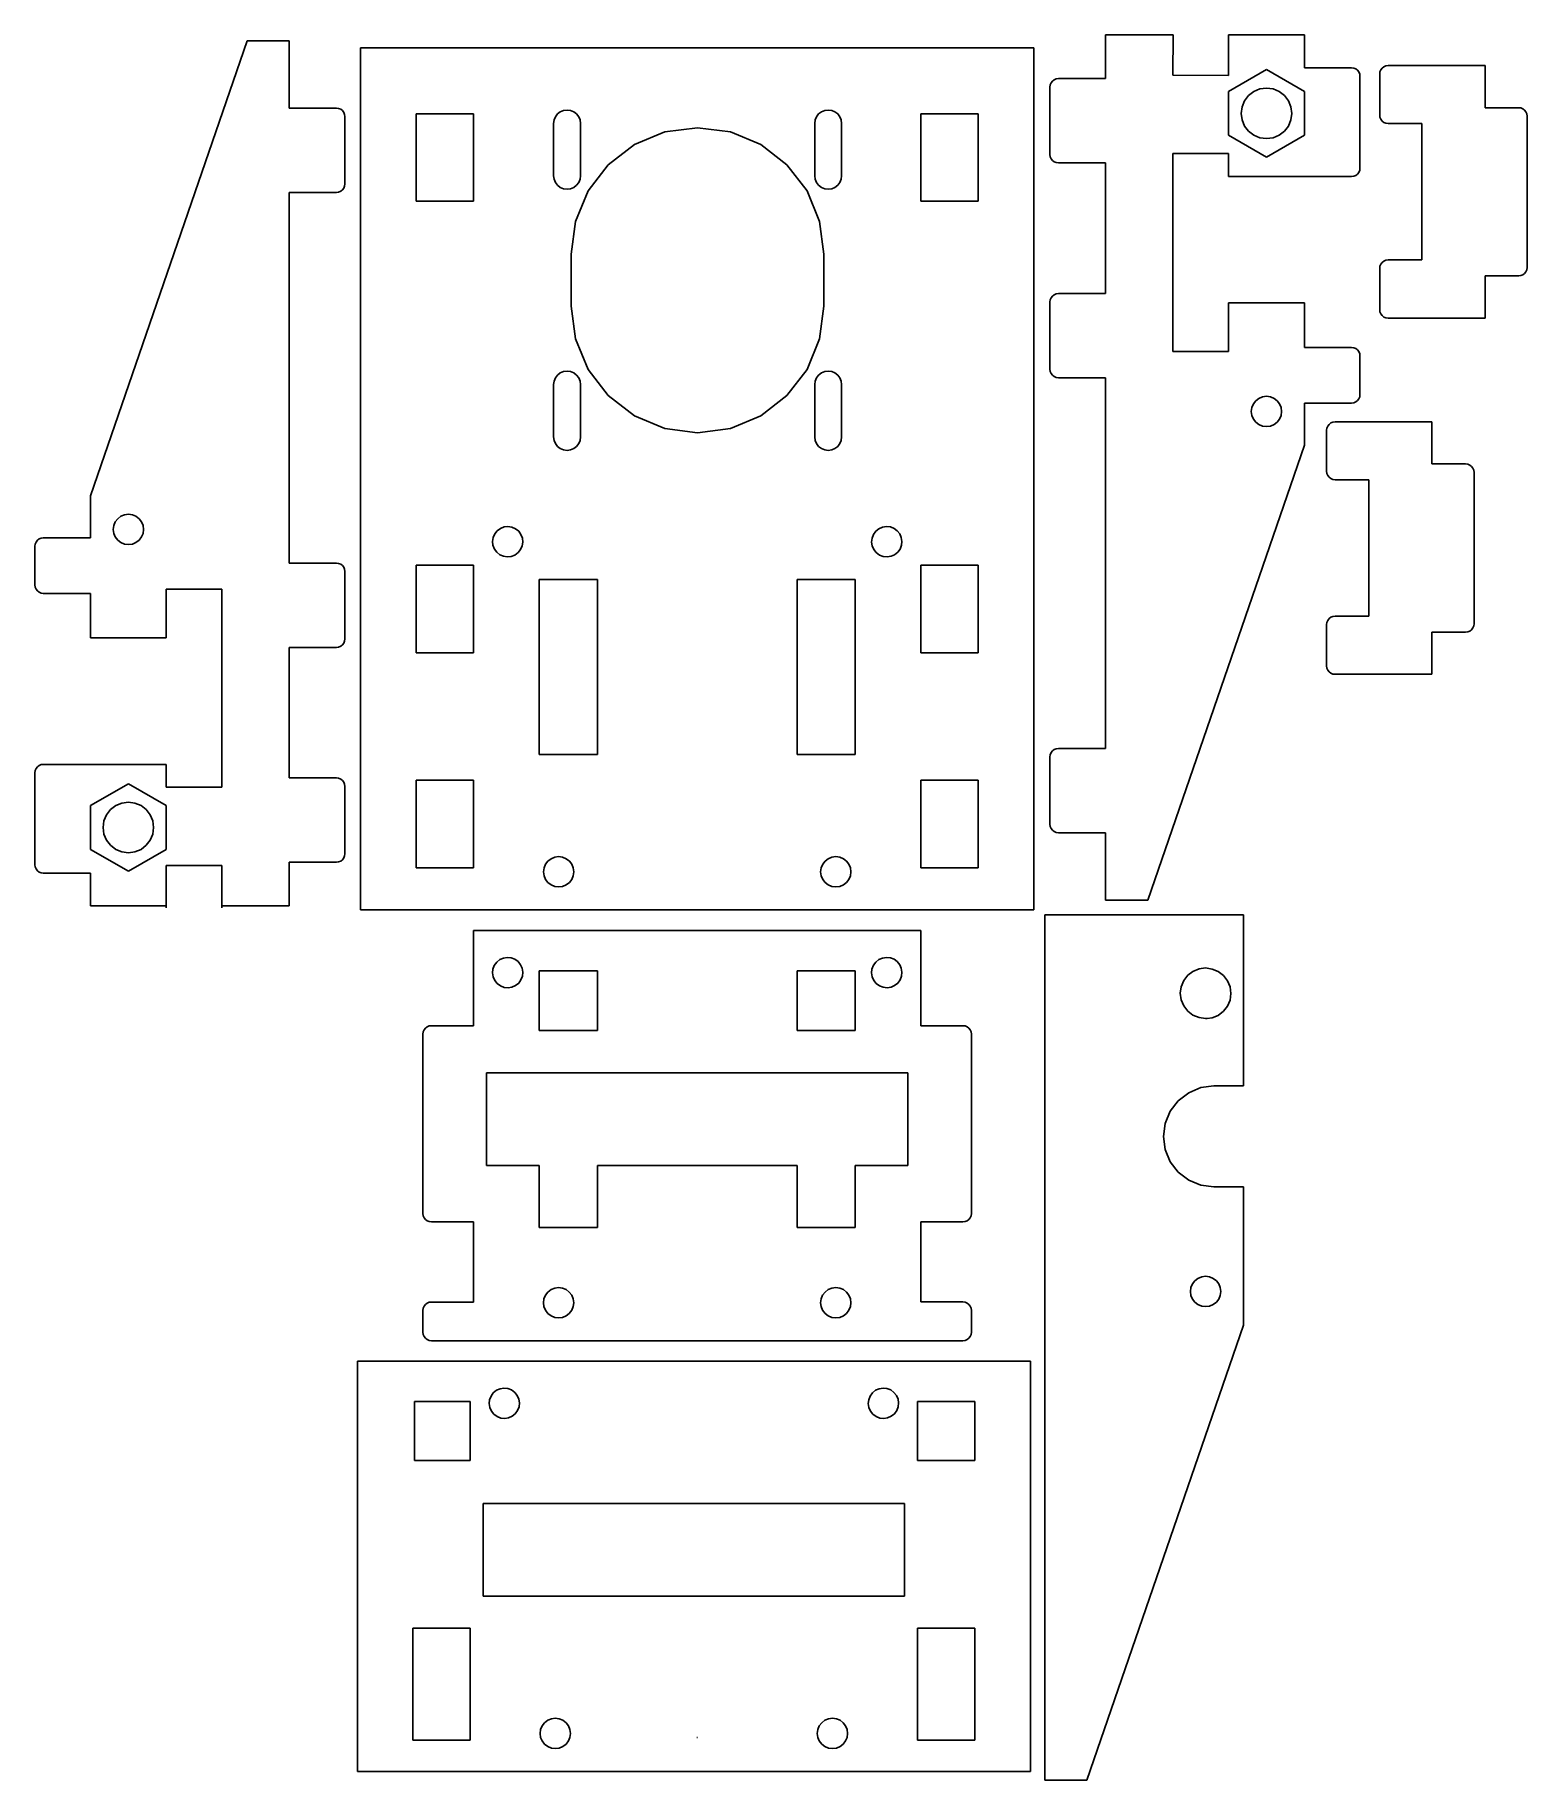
# Model space of a CAD drawing. Header units: inches. Extents: x -89 to 89, y -104 to 104.
import ezdxf

# ---------------------------------------------------------------- set-up
doc = ezdxf.new("R2010")
doc.units = ezdxf.units.IN
doc.header["$MEASUREMENT"] = 0

msp = doc.modelspace()

# ---------------------------------------------------------------- linework, layer by layer
for p, q in [((46.54, 103.57), (38.53, 103.57)), ((46.53, 98.78), (46.54, 103.57)), ((-63.37, 102.88), (-81.97, 48.88)), ((-58.37, 102.88), (-63.37, 102.88)), ((-58.37, 102.88), (-58.37, 94.88)), ((30, 102.02), (-49.9, 102.02)), ((-49.9, 102.02), (-49.9, -0.28)), ((30, -0.28), (30, 102.02)), ((38.53, 98.38), (38.53, 103.57)), ((53.14, 103.57), (53.13, 98.77)), ((62.13, 103.57), (53.14, 103.57)), ((62.13, 99.68), (62.13, 103.57)), ((57.63, 99.45), (53.13, 96.86)), ((62.13, 96.86), (57.63, 99.45)), ((62.13, 99.68), (67.73, 99.68)), ((67.73, 99.68), (67.99, 99.64)), ((67.99, 99.64), (68.23, 99.54)), ((68.23, 99.54), (68.44, 99.38)), ((71.2, 99.43), (71.36, 99.64)), ((71.36, 99.64), (71.57, 99.8)), ((71.57, 99.8), (71.81, 99.9)), ((71.81, 99.9), (72.07, 99.93)), ((83.57, 99.93), (72.07, 99.93)), ((83.57, 94.93), (83.57, 99.93)), ((31.97, 97.63), (31.93, 97.38)), ((31.93, 97.38), (31.93, 89.38)), ((32.07, 97.88), (31.97, 97.63)), ((32.23, 98.08), (32.07, 97.88)), ((32.43, 98.24), (32.23, 98.08)), ((32.68, 98.34), (32.43, 98.24)), ((32.93, 98.38), (32.68, 98.34)), ((32.93, 98.38), (38.53, 98.38)), ((53.13, 98.77), (46.53, 98.78)), ((68.44, 99.38), (68.6, 99.18)), ((68.6, 99.18), (68.7, 98.93)), ((68.7, 98.93), (68.73, 98.68)), ((68.73, 87.76), (68.73, 98.68)), ((71.07, 98.93), (71.1, 99.19)), ((71.07, 98.93), (71.07, 94.06)), ((71.1, 99.19), (71.2, 99.43)), ((53.13, 96.86), (53.13, 91.66)), ((55.04, 95.76), (54.74, 95.03)), ((55.51, 96.38), (55.04, 95.76)), ((56.13, 96.86), (55.51, 96.38)), ((56.86, 97.16), (56.13, 96.86)), ((57.63, 97.26), (56.86, 97.16)), ((58.41, 97.16), (57.63, 97.26)), ((59.13, 96.86), (58.41, 97.16)), ((59.76, 96.38), (59.13, 96.86)), ((60.23, 95.76), (59.76, 96.38)), ((60.53, 95.03), (60.23, 95.76)), ((62.13, 91.66), (62.13, 96.86)), ((-52.77, 94.88), (-58.37, 94.88)), ((-52.77, 94.88), (-52.51, 94.85)), ((-52.51, 94.85), (-52.27, 94.75)), ((-52.27, 94.75), (-52.06, 94.59)), ((-52.06, 94.59), (-51.9, 94.38)), ((-51.9, 94.38), (-51.8, 94.14)), ((-51.8, 94.14), (-51.77, 93.88)), ((-51.77, 85.88), (-51.77, 93.88)), ((-43.3, 94.22), (-43.3, 83.82)), ((-36.5, 94.22), (-43.3, 94.22)), ((-36.5, 83.82), (-36.5, 94.22)), ((-26.94, 93.48), (-27, 93.06)), ((-26.78, 93.86), (-26.94, 93.48)), ((-26.53, 94.19), (-26.78, 93.86)), ((-26.2, 94.45), (-26.53, 94.19)), ((-25.81, 94.61), (-26.2, 94.45)), ((-25.4, 94.66), (-25.81, 94.61)), ((-24.98, 94.61), (-25.4, 94.66)), ((-24.6, 94.45), (-24.98, 94.61)), ((-24.26, 94.19), (-24.6, 94.45)), ((-24.01, 93.86), (-24.26, 94.19)), ((-23.85, 93.48), (-24.01, 93.86)), ((-23.8, 93.06), (-23.85, 93.48)), ((4.06, 93.48), (4, 93.06)), ((4.22, 93.86), (4.06, 93.48)), ((4.47, 94.19), (4.22, 93.86)), ((4.8, 94.45), (4.47, 94.19)), ((5.19, 94.61), (4.8, 94.45)), ((5.6, 94.66), (5.19, 94.61)), ((6.02, 94.61), (5.6, 94.66)), ((6.4, 94.45), (6.02, 94.61)), ((6.74, 94.19), (6.4, 94.45)), ((6.99, 93.86), (6.74, 94.19)), ((7.15, 93.48), (6.99, 93.86)), ((7.2, 93.06), (7.15, 93.48)), ((16.6, 94.22), (16.6, 83.82)), ((23.4, 94.22), (16.6, 94.22)), ((23.4, 83.82), (23.4, 94.22)), ((54.74, 95.03), (54.63, 94.26)), ((54.63, 94.26), (54.74, 93.48)), ((54.74, 93.48), (55.04, 92.76)), ((60.23, 92.76), (60.53, 93.48)), ((60.63, 94.26), (60.53, 95.03)), ((60.53, 93.48), (60.63, 94.26)), ((71.1, 93.8), (71.07, 94.06)), ((71.2, 93.56), (71.1, 93.8)), ((71.36, 93.35), (71.2, 93.56)), ((71.57, 93.19), (71.36, 93.35)), ((83.57, 94.93), (87.57, 94.93)), ((87.57, 94.93), (87.83, 94.9)), ((87.83, 94.9), (88.07, 94.8)), ((88.07, 94.8), (88.27, 94.64)), ((88.27, 94.64), (88.43, 94.43)), ((88.43, 94.43), (88.53, 94.19)), ((88.53, 94.19), (88.57, 93.93)), ((88.57, 93.93), (88.57, 75.96)), ((-27, 93.06), (-27, 86.86)), ((-23.8, 93.06), (-23.8, 86.86)), ((-13.78, 92.05), (-17.4, 90.55)), ((-9.9, 92.56), (-13.78, 92.05)), ((-6.01, 92.05), (-9.9, 92.56)), ((-2.4, 90.55), (-6.01, 92.05)), ((4, 93.06), (4, 86.86)), ((7.2, 93.06), (7.2, 86.86)), ((53.13, 91.66), (57.63, 89.06)), ((55.04, 92.76), (55.51, 92.14)), ((55.51, 92.14), (56.13, 91.66)), ((56.13, 91.66), (56.86, 91.36)), ((56.86, 91.36), (57.63, 91.26)), ((57.63, 89.06), (62.13, 91.66)), ((57.63, 91.26), (58.41, 91.36)), ((58.41, 91.36), (59.13, 91.66)), ((59.13, 91.66), (59.76, 92.14)), ((59.76, 92.14), (60.23, 92.76)), ((71.81, 93.09), (71.57, 93.19)), ((72.07, 93.06), (71.81, 93.09)), ((72.07, 93.06), (76.07, 93.06)), ((76.07, 93.06), (76.07, 76.86)), ((-17.4, 90.55), (-20.5, 88.17)), ((0.71, 88.17), (-2.4, 90.55)), ((31.97, 89.12), (31.93, 89.38)), ((32.07, 88.88), (31.97, 89.12)), ((46.53, 89.48), (46.53, 65.98)), ((53.13, 89.48), (46.53, 89.48)), ((53.13, 86.76), (53.13, 89.48)), ((-20.5, 88.17), (-22.89, 85.06)), ((3.09, 85.06), (0.71, 88.17)), ((32.23, 88.67), (32.07, 88.88)), ((32.43, 88.51), (32.23, 88.67)), ((32.68, 88.41), (32.43, 88.51)), ((32.93, 88.38), (32.68, 88.41)), ((38.53, 88.38), (32.93, 88.38)), ((38.53, 72.88), (38.53, 88.38)), ((68.44, 87.06), (68.23, 86.9)), ((68.6, 87.26), (68.44, 87.06)), ((68.7, 87.5), (68.6, 87.26)), ((68.73, 87.76), (68.7, 87.5)), ((-52.27, 85.01), (-52.51, 84.91)), ((-52.06, 85.17), (-52.27, 85.01)), ((-51.9, 85.38), (-52.06, 85.17)), ((-51.8, 85.62), (-51.9, 85.38)), ((-51.77, 85.88), (-51.8, 85.62)), ((-27, 86.86), (-26.94, 86.45)), ((-26.94, 86.45), (-26.78, 86.06)), ((-26.78, 86.06), (-26.53, 85.73)), ((-26.53, 85.73), (-26.2, 85.48)), ((-26.2, 85.48), (-25.81, 85.32)), ((-25.81, 85.32), (-25.4, 85.26)), ((-25.4, 85.26), (-24.98, 85.32)), ((-24.98, 85.32), (-24.6, 85.48)), ((-24.6, 85.48), (-24.26, 85.73)), ((-22.89, 85.06), (-24.38, 81.44)), ((-24.26, 85.73), (-24.01, 86.06)), ((-24.01, 86.06), (-23.85, 86.45)), ((-23.85, 86.45), (-23.8, 86.86)), ((4.59, 81.44), (3.09, 85.06)), ((4, 86.86), (4.06, 86.45)), ((4.06, 86.45), (4.22, 86.06)), ((4.22, 86.06), (4.47, 85.73)), ((4.47, 85.73), (4.8, 85.48)), ((4.8, 85.48), (5.19, 85.32)), ((5.19, 85.32), (5.6, 85.26)), ((5.6, 85.26), (6.02, 85.32)), ((6.02, 85.32), (6.4, 85.48)), ((6.4, 85.48), (6.74, 85.73)), ((6.74, 85.73), (6.99, 86.06)), ((6.99, 86.06), (7.15, 86.45)), ((7.15, 86.45), (7.2, 86.86)), ((67.73, 86.76), (53.13, 86.76)), ((67.99, 86.8), (67.73, 86.76)), ((68.23, 86.9), (67.99, 86.8)), ((-58.37, 84.88), (-58.37, 40.88)), ((-52.77, 84.88), (-58.37, 84.88)), ((-52.51, 84.91), (-52.77, 84.88)), ((-43.3, 83.82), (-36.5, 83.82)), ((16.6, 83.82), (23.4, 83.82)), ((-24.38, 81.44), (-24.9, 77.56)), ((5.1, 77.56), (4.59, 81.44)), ((-24.9, 77.56), (-24.9, 71.36)), ((5.1, 77.56), (5.1, 71.36)), ((71.57, 76.73), (71.36, 76.57)), ((71.81, 76.83), (71.57, 76.73)), ((72.07, 76.86), (71.81, 76.83)), ((76.07, 76.86), (72.07, 76.86)), ((71.1, 76.12), (71.07, 75.86)), ((71.07, 75.86), (71.07, 70.96)), ((71.2, 76.36), (71.1, 76.12)), ((71.36, 76.57), (71.2, 76.36)), ((83.57, 74.96), (83.57, 69.96)), ((87.57, 74.96), (83.57, 74.96)), ((87.57, 74.96), (87.83, 75)), ((87.83, 75), (88.07, 75.09)), ((88.07, 75.09), (88.27, 75.25)), ((88.27, 75.25), (88.43, 75.46)), ((88.43, 75.46), (88.53, 75.7)), ((88.53, 75.7), (88.57, 75.96)), ((32.07, 72.38), (32.23, 72.58)), ((32.23, 72.58), (32.43, 72.74)), ((32.43, 72.74), (32.68, 72.84)), ((32.68, 72.84), (32.93, 72.88)), ((32.93, 72.88), (38.53, 72.88)), ((-24.9, 71.36), (-24.38, 67.48)), ((4.59, 67.48), (5.1, 71.36)), ((31.93, 71.88), (31.97, 72.13)), ((31.93, 71.88), (31.93, 63.88)), ((31.97, 72.13), (32.07, 72.38)), ((62.13, 71.76), (53.13, 71.76)), ((53.13, 65.98), (53.13, 71.76)), ((62.13, 66.48), (62.13, 71.76)), ((71.1, 70.7), (71.07, 70.96)), ((71.2, 70.46), (71.1, 70.7)), ((71.36, 70.25), (71.2, 70.46)), ((71.57, 70.09), (71.36, 70.25)), ((71.81, 70), (71.57, 70.09)), ((72.07, 69.96), (71.81, 70)), ((72.07, 69.96), (83.57, 69.96)), ((-24.38, 67.48), (-22.89, 63.86)), ((3.09, 63.86), (4.59, 67.48)), ((67.73, 66.48), (62.13, 66.48)), ((67.73, 66.48), (67.99, 66.44)), ((67.99, 66.44), (68.23, 66.34)), ((68.23, 66.34), (68.44, 66.18)), ((46.53, 65.98), (53.13, 65.98)), ((68.44, 66.18), (68.6, 65.98)), ((68.6, 65.98), (68.7, 65.73)), ((68.7, 65.73), (68.73, 65.48)), ((68.73, 60.88), (68.73, 65.48)), ((-26.94, 62.48), (-27, 62.06)), ((-26.78, 62.86), (-26.94, 62.48)), ((-26.53, 63.19), (-26.78, 62.86)), ((-26.2, 63.45), (-26.53, 63.19)), ((-25.81, 63.61), (-26.2, 63.45)), ((-25.4, 63.66), (-25.81, 63.61)), ((-24.98, 63.61), (-25.4, 63.66)), ((-24.6, 63.45), (-24.98, 63.61)), ((-24.26, 63.19), (-24.6, 63.45)), ((-24.01, 62.86), (-24.26, 63.19)), ((-23.85, 62.48), (-24.01, 62.86)), ((-23.8, 62.06), (-23.85, 62.48)), ((-22.89, 63.86), (-20.5, 60.76)), ((0.71, 60.76), (3.09, 63.86)), ((4.06, 62.48), (4, 62.06)), ((4.22, 62.86), (4.06, 62.48)), ((4.47, 63.19), (4.22, 62.86)), ((4.8, 63.45), (4.47, 63.19)), ((5.19, 63.61), (4.8, 63.45)), ((5.6, 63.66), (5.19, 63.61)), ((6.02, 63.61), (5.6, 63.66)), ((6.4, 63.45), (6.02, 63.61)), ((6.74, 63.19), (6.4, 63.45)), ((6.99, 62.86), (6.74, 63.19)), ((7.15, 62.48), (6.99, 62.86)), ((7.2, 62.06), (7.15, 62.48)), ((31.97, 63.62), (31.93, 63.88)), ((32.07, 63.38), (31.97, 63.62)), ((32.23, 63.17), (32.07, 63.38)), ((32.43, 63.01), (32.23, 63.17)), ((32.68, 62.91), (32.43, 63.01)), ((32.93, 62.88), (32.68, 62.91)), ((32.93, 62.88), (38.53, 62.88)), ((38.53, 18.88), (38.53, 62.88)), ((-27, 62.06), (-27, 55.86)), ((-23.8, 62.06), (-23.8, 55.86)), ((-20.5, 60.76), (-17.4, 58.37)), ((-2.4, 58.37), (0.71, 60.76)), ((4, 62.06), (4, 55.86)), ((7.2, 62.06), (7.2, 55.86)), ((56.08, 59.78), (56.36, 60.15)), ((56.36, 60.15), (56.73, 60.43)), ((56.73, 60.43), (57.17, 60.61)), ((57.17, 60.61), (57.63, 60.68)), ((57.63, 60.68), (58.1, 60.61)), ((58.1, 60.61), (58.53, 60.43)), ((58.53, 60.43), (58.91, 60.15)), ((58.91, 60.15), (59.19, 59.78)), ((68.23, 60.01), (68.44, 60.17)), ((68.44, 60.17), (68.6, 60.38)), ((68.6, 60.38), (68.7, 60.62)), ((68.7, 60.62), (68.73, 60.88)), ((-17.4, 58.37), (-13.78, 56.87)), ((-6.01, 56.87), (-2.4, 58.37)), ((55.83, 58.88), (55.9, 59.34)), ((55.9, 58.41), (55.83, 58.88)), ((55.9, 59.34), (56.08, 59.78)), ((56.08, 57.98), (55.9, 58.41)), ((59.19, 59.78), (59.37, 59.34)), ((59.37, 58.41), (59.19, 57.98)), ((59.37, 59.34), (59.43, 58.88)), ((59.43, 58.88), (59.37, 58.41)), ((67.73, 59.88), (62.13, 59.88)), ((62.13, 59.88), (62.13, 54.88)), ((67.73, 59.88), (67.99, 59.91)), ((67.99, 59.91), (68.23, 60.01)), ((-13.78, 56.87), (-9.9, 56.36)), ((-9.9, 56.36), (-6.01, 56.87)), ((56.36, 57.6), (56.08, 57.98)), ((56.73, 57.32), (56.36, 57.6)), ((57.17, 57.14), (56.73, 57.32)), ((57.63, 57.08), (57.17, 57.14)), ((58.1, 57.14), (57.63, 57.08)), ((58.53, 57.32), (58.1, 57.14)), ((58.91, 57.6), (58.53, 57.32)), ((59.19, 57.98), (58.91, 57.6)), ((64.77, 56.65), (64.81, 56.91)), ((64.77, 56.65), (64.77, 51.78)), ((64.81, 56.91), (64.91, 57.15)), ((64.91, 57.15), (65.06, 57.35)), ((65.06, 57.35), (65.27, 57.51)), ((65.27, 57.51), (65.51, 57.61)), ((65.51, 57.61), (65.77, 57.65)), ((77.27, 57.65), (65.77, 57.65)), ((77.27, 57.65), (77.27, 52.65)), ((-27, 55.86), (-26.94, 55.45)), ((-26.94, 55.45), (-26.78, 55.06)), ((-26.78, 55.06), (-26.53, 54.73)), ((-26.53, 54.73), (-26.2, 54.48)), ((-26.2, 54.48), (-25.81, 54.32)), ((-25.81, 54.32), (-25.4, 54.26)), ((-25.4, 54.26), (-24.98, 54.32)), ((-24.98, 54.32), (-24.6, 54.48)), ((-24.6, 54.48), (-24.26, 54.73)), ((-24.26, 54.73), (-24.01, 55.06)), ((-24.01, 55.06), (-23.85, 55.45)), ((-23.85, 55.45), (-23.8, 55.86)), ((4, 55.86), (4.06, 55.45)), ((4.06, 55.45), (4.22, 55.06)), ((4.22, 55.06), (4.47, 54.73)), ((4.47, 54.73), (4.8, 54.48)), ((4.8, 54.48), (5.19, 54.32)), ((5.19, 54.32), (5.6, 54.26)), ((5.6, 54.26), (6.02, 54.32)), ((6.02, 54.32), (6.4, 54.48)), ((6.4, 54.48), (6.74, 54.73)), ((6.74, 54.73), (6.99, 55.06)), ((6.99, 55.06), (7.15, 55.45)), ((7.15, 55.45), (7.2, 55.86)), ((43.53, 0.88), (62.13, 54.88)), ((77.27, 52.65), (81.27, 52.65)), ((81.27, 52.65), (81.53, 52.61)), ((81.53, 52.61), (81.77, 52.51)), ((81.77, 52.51), (81.98, 52.35)), ((81.98, 52.35), (82.14, 52.15)), ((82.14, 52.15), (82.24, 51.91)), ((82.24, 51.91), (82.27, 51.65)), ((64.81, 51.52), (64.77, 51.78)), ((64.91, 51.28), (64.81, 51.52)), ((65.06, 51.07), (64.91, 51.28)), ((65.27, 50.91), (65.06, 51.07)), ((65.51, 50.81), (65.27, 50.91)), ((65.77, 50.78), (65.51, 50.81)), ((65.77, 50.78), (69.77, 50.78)), ((69.77, 50.78), (69.77, 34.58)), ((82.27, 51.65), (82.27, 33.68)), ((-81.97, 43.88), (-81.97, 48.88)), ((-79.21, 45.35), (-79.03, 45.78)), ((-79.03, 45.78), (-78.74, 46.15)), ((-78.74, 46.15), (-78.37, 46.44)), ((-78.37, 46.44), (-77.93, 46.62)), ((-77.93, 46.62), (-77.47, 46.68)), ((-77.47, 46.68), (-77, 46.62)), ((-77, 46.62), (-76.57, 46.44)), ((-76.57, 46.44), (-76.19, 46.15)), ((-76.19, 46.15), (-75.91, 45.78)), ((-75.91, 45.78), (-75.73, 45.35)), ((-88.27, 43.59), (-88.43, 43.38)), ((-88.07, 43.75), (-88.27, 43.59)), ((-87.83, 43.85), (-88.07, 43.75)), ((-87.57, 43.88), (-87.83, 43.85)), ((-87.57, 43.88), (-81.97, 43.88)), ((-79.27, 44.88), (-79.21, 45.35)), ((-79.21, 44.41), (-79.27, 44.88)), ((-79.03, 43.98), (-79.21, 44.41)), ((-78.74, 43.61), (-79.03, 43.98)), ((-78.37, 43.32), (-78.74, 43.61)), ((-76.19, 43.61), (-76.57, 43.32)), ((-75.91, 43.98), (-76.19, 43.61)), ((-75.73, 44.41), (-75.91, 43.98)), ((-75.73, 45.35), (-75.67, 44.88)), ((-75.67, 44.88), (-75.73, 44.41)), ((-34.24, 43.46), (-34.17, 43.92)), ((-34.17, 43.92), (-33.98, 44.35)), ((-33.98, 44.35), (-33.69, 44.72)), ((-33.69, 44.72), (-33.31, 45)), ((-33.31, 45), (-32.87, 45.17)), ((-32.87, 45.17), (-32.41, 45.22)), ((-32.41, 45.22), (-31.94, 45.15)), ((-31.94, 45.15), (-31.51, 44.96)), ((-31.51, 44.96), (-31.14, 44.66)), ((-31.14, 44.66), (-30.87, 44.28)), ((-30.87, 44.28), (-30.7, 43.85)), ((-30.7, 43.85), (-30.65, 43.38)), ((10.76, 43.38), (10.81, 43.85)), ((10.81, 43.85), (10.98, 44.28)), ((10.98, 44.28), (11.25, 44.66)), ((11.25, 44.66), (11.62, 44.96)), ((11.62, 44.96), (12.05, 45.15)), ((12.05, 45.15), (12.51, 45.22)), ((12.51, 45.22), (12.98, 45.17)), ((12.98, 45.17), (13.42, 45)), ((13.42, 45), (13.8, 44.72)), ((13.8, 44.72), (14.09, 44.35)), ((14.09, 44.35), (14.28, 43.92)), ((14.28, 43.92), (14.35, 43.46)), ((-88.53, 43.14), (-88.57, 42.88)), ((-88.57, 42.88), (-88.57, 38.28)), ((-88.43, 43.38), (-88.53, 43.14)), ((-77.93, 43.14), (-78.37, 43.32)), ((-77.47, 43.08), (-77.93, 43.14)), ((-77, 43.14), (-77.47, 43.08)), ((-76.57, 43.32), (-77, 43.14)), ((-34.19, 42.99), (-34.24, 43.46)), ((-34.02, 42.55), (-34.19, 42.99)), ((-33.75, 42.17), (-34.02, 42.55)), ((-33.38, 41.88), (-33.75, 42.17)), ((-32.95, 41.69), (-33.38, 41.88)), ((-32.49, 41.62), (-32.95, 41.69)), ((-32.02, 41.67), (-32.49, 41.62)), ((-31.58, 41.84), (-32.02, 41.67)), ((-31.2, 42.12), (-31.58, 41.84)), ((-30.91, 42.48), (-31.2, 42.12)), ((-30.72, 42.91), (-30.91, 42.48)), ((-30.65, 43.38), (-30.72, 42.91)), ((10.83, 42.91), (10.76, 43.38)), ((11.02, 42.48), (10.83, 42.91)), ((11.31, 42.12), (11.02, 42.48)), ((11.69, 41.84), (11.31, 42.12)), ((12.13, 41.67), (11.69, 41.84)), ((12.59, 41.62), (12.13, 41.67)), ((13.06, 41.69), (12.59, 41.62)), ((13.49, 41.88), (13.06, 41.69)), ((13.86, 42.17), (13.49, 41.88)), ((14.13, 42.55), (13.86, 42.17)), ((14.3, 42.99), (14.13, 42.55)), ((14.35, 43.46), (14.3, 42.99)), ((-52.77, 40.88), (-58.37, 40.88)), ((-52.77, 40.88), (-52.51, 40.85)), ((-52.51, 40.85), (-52.27, 40.75)), ((-52.27, 40.75), (-52.06, 40.59)), ((-52.06, 40.59), (-51.9, 40.38)), ((-51.9, 40.38), (-51.8, 40.14)), ((-51.8, 40.14), (-51.77, 39.88)), ((-51.77, 31.88), (-51.77, 39.88)), ((-43.3, 40.62), (-43.3, 30.22)), ((-36.5, 40.62), (-43.3, 40.62)), ((-36.5, 30.22), (-36.5, 40.62)), ((23.4, 40.62), (16.6, 40.62)), ((16.6, 40.62), (16.6, 30.22)), ((23.4, 30.22), (23.4, 40.62)), ((-88.53, 38.02), (-88.57, 38.28)), ((-88.43, 37.78), (-88.53, 38.02)), ((-88.27, 37.57), (-88.43, 37.78)), ((-88.07, 37.41), (-88.27, 37.57)), ((-87.83, 37.31), (-88.07, 37.41)), ((-87.57, 37.28), (-87.83, 37.31)), ((-72.97, 37.78), (-72.97, 32)), ((-66.37, 37.78), (-72.97, 37.78)), ((-66.37, 14.28), (-66.37, 37.78)), ((-28.7, 18.17), (-28.7, 38.94)), ((-21.8, 38.94), (-28.7, 38.94)), ((-21.8, 18.17), (-21.8, 38.94)), ((8.8, 38.94), (1.9, 38.94)), ((1.9, 18.17), (1.9, 38.94)), ((8.8, 18.17), (8.8, 38.94)), ((-87.57, 37.28), (-81.97, 37.28)), ((-81.97, 37.28), (-81.97, 32)), ((64.77, 33.58), (64.81, 33.84)), ((64.77, 33.58), (64.77, 28.68)), ((64.81, 33.84), (64.91, 34.08)), ((64.91, 34.08), (65.06, 34.29)), ((65.06, 34.29), (65.27, 34.45)), ((65.27, 34.45), (65.51, 34.54)), ((65.51, 34.54), (65.77, 34.58)), ((69.77, 34.58), (65.77, 34.58)), ((81.98, 32.97), (82.14, 33.18)), ((82.14, 33.18), (82.24, 33.42)), ((82.24, 33.42), (82.27, 33.68)), ((-81.97, 32), (-72.97, 32)), ((-52.27, 31.01), (-52.06, 31.17)), ((-52.06, 31.17), (-51.9, 31.38)), ((-51.9, 31.38), (-51.8, 31.62)), ((-51.8, 31.62), (-51.77, 31.88)), ((77.27, 32.68), (77.27, 27.68)), ((81.27, 32.68), (77.27, 32.68)), ((81.27, 32.68), (81.53, 32.71)), ((81.53, 32.71), (81.77, 32.81)), ((81.77, 32.81), (81.98, 32.97)), ((-52.77, 30.88), (-58.37, 30.88)), ((-58.37, 30.88), (-58.37, 15.38)), ((-52.77, 30.88), (-52.51, 30.91)), ((-52.51, 30.91), (-52.27, 31.01)), ((-43.3, 30.22), (-36.5, 30.22)), ((16.6, 30.22), (23.4, 30.22)), ((64.81, 28.42), (64.77, 28.68)), ((64.91, 28.18), (64.81, 28.42)), ((65.06, 27.97), (64.91, 28.18)), ((65.27, 27.81), (65.06, 27.97)), ((65.51, 27.71), (65.27, 27.81)), ((65.77, 27.68), (65.51, 27.71)), ((65.77, 27.68), (77.27, 27.68)), ((32.43, 18.74), (32.23, 18.58)), ((32.68, 18.84), (32.43, 18.74)), ((32.93, 18.88), (32.68, 18.84)), ((32.93, 18.88), (38.53, 18.88)), ((-88.43, 16.49), (-88.27, 16.7)), ((-88.27, 16.7), (-88.07, 16.86)), ((-88.07, 16.86), (-87.83, 16.96)), ((-87.83, 16.96), (-87.57, 16.99)), ((-87.57, 16.99), (-72.97, 16.99)), ((-72.97, 16.99), (-72.97, 14.28)), ((-28.7, 18.17), (-21.8, 18.17)), ((1.9, 18.17), (8.8, 18.17)), ((31.97, 18.13), (31.93, 17.88)), ((31.93, 17.88), (31.93, 9.88)), ((32.07, 18.38), (31.97, 18.13)), ((32.23, 18.58), (32.07, 18.38)), ((-88.57, 15.99), (-88.53, 16.25)), ((-88.57, 15.99), (-88.57, 5.08)), ((-88.53, 16.25), (-88.43, 16.49)), ((-77.47, 14.69), (-81.97, 12.09)), ((-72.97, 12.09), (-77.47, 14.69)), ((-58.37, 15.38), (-52.77, 15.38)), ((-52.77, 15.38), (-52.51, 15.35)), ((-52.51, 15.35), (-52.27, 15.25)), ((-52.27, 15.25), (-52.06, 15.09)), ((-52.06, 15.09), (-51.9, 14.88)), ((-51.9, 14.88), (-51.8, 14.64)), ((-51.8, 14.64), (-51.77, 14.38)), ((-43.3, 15.12), (-36.5, 15.12)), ((-43.3, 15.12), (-43.3, 4.72)), ((-36.5, 4.72), (-36.5, 15.12)), ((16.6, 15.12), (23.4, 15.12)), ((16.6, 15.12), (16.6, 4.72)), ((23.4, 4.72), (23.4, 15.12)), ((-77.47, 12.5), (-78.24, 12.39)), ((-76.69, 12.39), (-77.47, 12.5)), ((-72.97, 14.28), (-66.37, 14.28)), ((-51.77, 6.38), (-51.77, 14.38)), ((-81.97, 12.09), (-81.97, 6.9)), ((-80.07, 11), (-80.37, 10.27)), ((-79.59, 11.62), (-80.07, 11)), ((-78.97, 12.09), (-79.59, 11.62)), ((-78.24, 12.39), (-78.97, 12.09)), ((-75.97, 12.09), (-76.69, 12.39)), ((-75.35, 11.62), (-75.97, 12.09)), ((-74.87, 11), (-75.35, 11.62)), ((-74.57, 10.27), (-74.87, 11)), ((-72.97, 6.9), (-72.97, 12.09)), ((-80.37, 10.27), (-80.47, 9.5)), ((-80.47, 9.5), (-80.37, 8.72)), ((-80.37, 8.72), (-80.07, 8)), ((-74.87, 8), (-74.57, 8.72)), ((-74.47, 9.5), (-74.57, 10.27)), ((-74.57, 8.72), (-74.47, 9.5)), ((31.97, 9.62), (31.93, 9.88)), ((32.07, 9.38), (31.97, 9.62)), ((32.23, 9.17), (32.07, 9.38)), ((32.43, 9.01), (32.23, 9.17)), ((32.68, 8.91), (32.43, 9.01)), ((32.93, 8.88), (32.68, 8.91)), ((32.93, 8.88), (38.53, 8.88)), ((38.53, 0.88), (38.53, 8.88)), ((-81.97, 6.9), (-77.47, 4.3)), ((-80.07, 8), (-79.59, 7.38)), ((-79.59, 7.38), (-78.97, 6.9)), ((-78.97, 6.9), (-78.24, 6.6)), ((-78.24, 6.6), (-77.47, 6.5)), ((-77.47, 4.3), (-72.97, 6.9)), ((-77.47, 6.5), (-76.69, 6.6)), ((-76.69, 6.6), (-75.97, 6.9)), ((-75.97, 6.9), (-75.35, 7.38)), ((-75.35, 7.38), (-74.87, 8)), ((-51.77, 6.38), (-51.8, 6.12)), ((-88.53, 4.82), (-88.57, 5.08)), ((-88.43, 4.58), (-88.53, 4.82)), ((-88.27, 4.37), (-88.43, 4.58)), ((-88.07, 4.21), (-88.27, 4.37)), ((-87.83, 4.11), (-88.07, 4.21)), ((-72.97, 0.18), (-72.97, 4.98)), ((-72.97, 4.98), (-66.37, 4.98)), ((-66.37, 4.98), (-66.37, 0.18)), ((-58.37, 5.38), (-58.37, 0.18)), ((-52.77, 5.38), (-58.37, 5.38)), ((-52.51, 5.41), (-52.77, 5.38)), ((-52.27, 5.51), (-52.51, 5.41)), ((-52.06, 5.67), (-52.27, 5.51)), ((-51.9, 5.88), (-52.06, 5.67)), ((-51.8, 6.12), (-51.9, 5.88)), ((-43.3, 4.72), (-36.5, 4.72)), ((-28.2, 4.24), (-28.13, 4.7)), ((-28.13, 3.77), (-28.2, 4.24)), ((-28.13, 4.7), (-27.95, 5.14)), ((-27.95, 5.14), (-27.67, 5.51)), ((-27.67, 5.51), (-27.3, 5.79)), ((-27.3, 5.79), (-26.86, 5.97)), ((-26.86, 5.97), (-26.4, 6.04)), ((-26.4, 6.04), (-25.93, 5.97)), ((-25.93, 5.97), (-25.5, 5.79)), ((-25.5, 5.79), (-25.12, 5.51)), ((-25.12, 5.51), (-24.84, 5.14)), ((-24.84, 5.14), (-24.66, 4.7)), ((-24.66, 4.7), (-24.6, 4.24)), ((-24.6, 4.24), (-24.66, 3.77)), ((4.7, 4.24), (4.77, 4.7)), ((4.77, 3.77), (4.7, 4.24)), ((4.77, 4.7), (4.95, 5.14)), ((4.95, 5.14), (5.23, 5.51)), ((5.23, 5.51), (5.6, 5.79)), ((5.6, 5.79), (6.04, 5.97)), ((6.04, 5.97), (6.5, 6.04)), ((6.5, 6.04), (6.97, 5.97)), ((6.97, 5.97), (7.4, 5.79)), ((7.4, 5.79), (7.78, 5.51)), ((7.78, 5.51), (8.06, 5.14)), ((8.06, 5.14), (8.24, 4.7)), ((8.24, 4.7), (8.3, 4.24)), ((8.3, 4.24), (8.24, 3.77)), ((16.6, 4.72), (23.4, 4.72)), ((-87.57, 4.08), (-87.83, 4.11)), ((-81.97, 4.08), (-87.57, 4.08)), ((-81.97, 4.08), (-81.97, 0.18)), ((-27.95, 3.34), (-28.13, 3.77)), ((-27.67, 2.96), (-27.95, 3.34)), ((-27.3, 2.68), (-27.67, 2.96)), ((-26.86, 2.5), (-27.3, 2.68)), ((-26.4, 2.44), (-26.86, 2.5)), ((-25.93, 2.5), (-26.4, 2.44)), ((-25.5, 2.68), (-25.93, 2.5)), ((-25.12, 2.96), (-25.5, 2.68)), ((-24.84, 3.34), (-25.12, 2.96)), ((-24.66, 3.77), (-24.84, 3.34)), ((4.95, 3.34), (4.77, 3.77)), ((5.23, 2.96), (4.95, 3.34)), ((5.6, 2.68), (5.23, 2.96)), ((6.04, 2.5), (5.6, 2.68)), ((6.5, 2.44), (6.04, 2.5)), ((6.97, 2.5), (6.5, 2.44)), ((7.4, 2.68), (6.97, 2.5)), ((7.78, 2.96), (7.4, 2.68)), ((8.06, 3.34), (7.78, 2.96)), ((8.24, 3.77), (8.06, 3.34)), ((-81.97, 0.18), (-72.97, 0.18)), ((-72.97, -0.02), (-72.97, 0.18)), ((-66.37, 0.18), (-58.37, 0.18)), ((-66.37, 0.18), (-66.37, -0.02)), ((38.53, 0.88), (43.53, 0.88)), ((-49.9, -0.28), (30, -0.28)), ((54.9, -0.88), (31.3, -0.88)), ((31.3, -0.88), (31.3, -103.57)), ((54.9, -0.88), (54.9, -21.17)), ((16.6, -2.73), (-36.5, -2.73)), ((-36.5, -2.73), (-36.5, -14.03)), ((16.6, -2.73), (16.6, -14.03)), ((-33.75, -6.49), (-33.39, -6.19)), ((-33.39, -6.19), (-32.96, -6)), ((-32.96, -6), (-32.5, -5.93)), ((-32.5, -5.93), (-32.03, -5.98)), ((-32.03, -5.98), (-31.59, -6.14)), ((-31.59, -6.14), (-31.21, -6.42)), ((11.25, -6.48), (11.62, -6.19)), ((11.62, -6.19), (12.05, -6)), ((12.05, -6), (12.51, -5.93)), ((12.51, -5.93), (12.98, -5.98)), ((12.98, -5.98), (13.42, -6.15)), ((13.42, -6.15), (13.79, -6.42)), ((-34.25, -7.77), (-34.2, -7.3)), ((-34.17, -8.24), (-34.25, -7.77)), ((-34.2, -7.3), (-34.03, -6.87)), ((-33.98, -8.67), (-34.17, -8.24)), ((-34.03, -6.87), (-33.75, -6.49)), ((-31.21, -6.42), (-30.91, -6.79)), ((-30.91, -6.79), (-30.72, -7.22)), ((-30.7, -8.15), (-30.87, -8.59)), ((-30.72, -7.22), (-30.65, -7.68)), ((-30.65, -7.68), (-30.7, -8.15)), ((-28.7, -14.61), (-28.7, -7.51)), ((-28.7, -7.51), (-21.8, -7.51)), ((-21.8, -7.51), (-21.8, -14.61)), ((1.9, -7.51), (8.8, -7.51)), ((1.9, -14.61), (1.9, -7.51)), ((8.8, -7.51), (8.8, -14.61)), ((10.75, -7.77), (10.8, -7.3)), ((10.82, -8.23), (10.75, -7.77)), ((10.8, -7.3), (10.97, -6.86)), ((11.01, -8.66), (10.82, -8.23)), ((10.97, -6.86), (11.25, -6.48)), ((13.79, -6.42), (14.09, -6.79)), ((14.09, -6.79), (14.28, -7.22)), ((14.3, -8.15), (14.13, -8.59)), ((14.28, -7.22), (14.35, -7.69)), ((14.35, -7.69), (14.3, -8.15)), ((47.81, -8.67), (48.28, -8.05)), ((48.28, -8.05), (48.9, -7.58)), ((48.9, -7.58), (49.63, -7.28)), ((49.63, -7.28), (50.4, -7.17)), ((50.4, -7.17), (51.18, -7.3)), ((51.18, -7.3), (51.9, -7.6)), ((51.9, -7.6), (52.52, -8.08)), ((52.52, -8.08), (53, -8.7)), ((-33.69, -9.03), (-33.98, -8.67)), ((-33.31, -9.31), (-33.69, -9.03)), ((-32.87, -9.48), (-33.31, -9.31)), ((-32.4, -9.53), (-32.87, -9.48)), ((-31.94, -9.45), (-32.4, -9.53)), ((-31.51, -9.26), (-31.94, -9.45)), ((-31.14, -8.97), (-31.51, -9.26)), ((-30.87, -8.59), (-31.14, -8.97)), ((11.31, -9.03), (11.01, -8.66)), ((11.69, -9.3), (11.31, -9.03)), ((12.12, -9.47), (11.69, -9.3)), ((12.59, -9.53), (12.12, -9.47)), ((13.06, -9.45), (12.59, -9.53)), ((13.49, -9.26), (13.06, -9.45)), ((13.85, -8.97), (13.49, -9.26)), ((14.13, -8.59), (13.85, -8.97)), ((47.4, -10.17), (47.51, -9.4)), ((47.51, -10.95), (47.4, -10.17)), ((47.51, -9.4), (47.81, -8.67)), ((53, -8.7), (53.3, -9.42)), ((53.3, -9.42), (53.4, -10.2)), ((53.4, -10.2), (53.3, -10.98)), ((47.81, -11.67), (47.51, -10.95)), ((48.28, -12.3), (47.81, -11.67)), ((48.9, -12.77), (48.28, -12.3)), ((52.52, -12.32), (51.9, -12.8)), ((53, -11.7), (52.52, -12.32)), ((53.3, -10.98), (53, -11.7)), ((-42.21, -14.32), (-42.36, -14.53)), ((-42, -14.16), (-42.21, -14.32)), ((-41.76, -14.06), (-42, -14.16)), ((-41.5, -14.03), (-41.76, -14.06)), ((-36.5, -14.03), (-41.5, -14.03)), ((16.6, -14.03), (21.6, -14.03)), ((21.6, -14.03), (21.86, -14.06)), ((21.86, -14.06), (22.1, -14.16)), ((22.1, -14.16), (22.31, -14.32)), ((22.31, -14.32), (22.47, -14.53)), ((49.63, -13.07), (48.9, -12.77)), ((50.4, -13.17), (49.63, -13.07)), ((50.59, -13.17), (50.4, -13.17)), ((51.18, -13.1), (50.59, -13.17)), ((51.9, -12.8), (51.18, -13.1)), ((-42.46, -14.77), (-42.5, -15.03)), ((-42.5, -15.03), (-42.5, -36.33)), ((-42.36, -14.53), (-42.46, -14.77)), ((-21.8, -14.61), (-28.7, -14.61)), ((8.8, -14.61), (1.9, -14.61)), ((22.47, -14.53), (22.57, -14.77)), ((22.57, -14.77), (22.6, -15.03)), ((22.6, -36.33), (22.6, -15.03)), ((15.05, -19.61), (-34.95, -19.61)), ((-34.95, -19.61), (-34.95, -30.61)), ((15.05, -30.61), (15.05, -19.61)), ((47.16, -22.93), (48.4, -21.98)), ((48.4, -21.98), (49.85, -21.38)), ((49.85, -21.38), (51.4, -21.17)), ((51.4, -21.17), (54.9, -21.17)), ((45.61, -25.62), (46.21, -24.17)), ((46.21, -24.17), (47.16, -22.93)), ((45.4, -27.17), (45.61, -25.62)), ((45.61, -28.73), (45.4, -27.17)), ((46.21, -30.17), (45.61, -28.73)), ((-34.95, -30.61), (-28.7, -30.61)), ((-28.7, -37.98), (-28.7, -30.61)), ((-21.8, -30.61), (1.9, -30.61)), ((-21.8, -30.61), (-21.8, -37.98)), ((1.9, -37.98), (1.9, -30.61)), ((8.8, -30.61), (15.05, -30.61)), ((8.8, -30.61), (8.8, -37.98)), ((47.16, -31.42), (46.21, -30.17)), ((48.4, -32.37), (47.16, -31.42)), ((49.85, -32.97), (48.4, -32.37)), ((51.4, -33.17), (49.85, -32.97)), ((51.4, -33.17), (54.9, -33.17)), ((54.9, -33.17), (54.9, -49.57)), ((-42.46, -36.58), (-42.5, -36.33)), ((-42.36, -36.83), (-42.46, -36.58)), ((-42.21, -37.03), (-42.36, -36.83)), ((-42, -37.19), (-42.21, -37.03)), ((-41.76, -37.29), (-42, -37.19)), ((21.86, -37.29), (22.1, -37.19)), ((22.1, -37.19), (22.31, -37.03)), ((22.31, -37.03), (22.47, -36.83)), ((22.47, -36.83), (22.57, -36.58)), ((22.57, -36.58), (22.6, -36.33)), ((-41.5, -37.33), (-41.76, -37.29)), ((-41.5, -37.33), (-36.5, -37.33)), ((-36.5, -46.83), (-36.5, -37.33)), ((-21.8, -37.98), (-28.7, -37.98)), ((8.8, -37.98), (1.9, -37.98)), ((16.6, -46.82), (16.6, -37.33)), ((16.6, -37.33), (21.6, -37.33)), ((21.6, -37.33), (21.86, -37.29)), ((-27.67, -45.64), (-27.3, -45.35)), ((-27.3, -45.35), (-26.86, -45.17)), ((-26.86, -45.17), (-26.4, -45.11)), ((-26.4, -45.11), (-25.93, -45.17)), ((-25.93, -45.17), (-25.5, -45.35)), ((-25.5, -45.35), (-25.13, -45.64)), ((5.23, -45.64), (5.6, -45.35)), ((5.6, -45.35), (6.04, -45.17)), ((6.04, -45.17), (6.5, -45.11)), ((6.5, -45.11), (6.97, -45.17)), ((6.97, -45.17), (7.4, -45.35)), ((7.4, -45.35), (7.77, -45.64)), ((48.6, -45.57), (48.66, -45.11)), ((48.66, -45.11), (48.84, -44.67)), ((48.84, -44.67), (49.13, -44.3)), ((49.13, -44.3), (49.5, -44.02)), ((49.5, -44.02), (49.94, -43.84)), ((49.94, -43.84), (50.4, -43.77)), ((50.4, -43.77), (50.87, -43.84)), ((50.87, -43.84), (51.3, -44.02)), ((51.3, -44.02), (51.68, -44.3)), ((51.68, -44.3), (51.96, -44.67)), ((51.96, -44.67), (52.14, -45.11)), ((52.14, -45.11), (52.2, -45.57)), ((-42.46, -47.57), (-42.5, -47.83)), ((-42.36, -47.33), (-42.46, -47.57)), ((-42.21, -47.12), (-42.36, -47.33)), ((-42, -46.96), (-42.21, -47.12)), ((-41.76, -46.86), (-42, -46.96)), ((-41.5, -46.83), (-41.76, -46.86)), ((-36.5, -46.83), (-41.5, -46.83)), ((-28.2, -46.91), (-28.14, -46.44)), ((-28.14, -47.37), (-28.2, -46.91)), ((-28.14, -46.44), (-27.96, -46.01)), ((-27.96, -47.81), (-28.14, -47.37)), ((-27.96, -46.01), (-27.67, -45.64)), ((-25.13, -45.64), (-24.84, -46.01)), ((-24.84, -46.01), (-24.66, -46.44)), ((-24.66, -47.37), (-24.84, -47.81)), ((-24.66, -46.44), (-24.6, -46.91)), ((-24.6, -46.91), (-24.66, -47.37)), ((4.7, -46.91), (4.76, -46.44)), ((4.76, -47.37), (4.7, -46.91)), ((4.76, -46.44), (4.94, -46.01)), ((4.94, -47.81), (4.76, -47.37)), ((4.94, -46.01), (5.23, -45.64)), ((7.77, -45.64), (8.06, -46.01)), ((8.06, -46.01), (8.24, -46.44)), ((8.24, -47.37), (8.06, -47.81)), ((8.24, -46.44), (8.3, -46.91)), ((8.3, -46.91), (8.24, -47.37)), ((21.6, -46.82), (16.6, -46.82)), ((21.6, -46.82), (21.86, -46.86)), ((21.86, -46.86), (22.1, -46.96)), ((22.1, -46.96), (22.31, -47.12)), ((22.31, -47.12), (22.47, -47.32)), ((22.47, -47.32), (22.57, -47.57)), ((22.57, -47.57), (22.6, -47.82)), ((48.66, -46.04), (48.6, -45.57)), ((48.84, -46.47), (48.66, -46.04)), ((49.13, -46.85), (48.84, -46.47)), ((49.5, -47.13), (49.13, -46.85)), ((49.94, -47.31), (49.5, -47.13)), ((50.4, -47.37), (49.94, -47.31)), ((50.87, -47.31), (50.4, -47.37)), ((51.3, -47.13), (50.87, -47.31)), ((51.68, -46.85), (51.3, -47.13)), ((51.96, -46.47), (51.68, -46.85)), ((52.14, -46.04), (51.96, -46.47)), ((52.2, -45.57), (52.14, -46.04)), ((-42.5, -47.83), (-42.5, -50.42)), ((-27.67, -48.18), (-27.96, -47.81)), ((-27.3, -48.47), (-27.67, -48.18)), ((-26.86, -48.65), (-27.3, -48.47)), ((-26.4, -48.71), (-26.86, -48.65)), ((-25.93, -48.65), (-26.4, -48.71)), ((-25.5, -48.47), (-25.93, -48.65)), ((-25.13, -48.18), (-25.5, -48.47)), ((-24.84, -47.81), (-25.13, -48.18)), ((5.23, -48.18), (4.94, -47.81)), ((5.6, -48.47), (5.23, -48.18)), ((6.04, -48.65), (5.6, -48.47)), ((6.5, -48.71), (6.04, -48.65)), ((6.97, -48.65), (6.5, -48.71)), ((7.4, -48.47), (6.97, -48.65)), ((7.77, -48.18), (7.4, -48.47)), ((8.06, -47.81), (7.77, -48.18)), ((22.6, -50.42), (22.6, -47.82)), ((36.3, -103.57), (54.9, -49.57)), ((-42.46, -50.68), (-42.5, -50.42)), ((-42.37, -50.92), (-42.46, -50.68)), ((-42.21, -51.13), (-42.37, -50.92)), ((-42, -51.29), (-42.21, -51.13)), ((-41.76, -51.39), (-42, -51.29)), ((-41.5, -51.42), (-41.76, -51.39)), ((21.6, -51.42), (-41.5, -51.42)), ((21.86, -51.39), (21.6, -51.42)), ((22.1, -51.29), (21.86, -51.39)), ((22.31, -51.13), (22.1, -51.29)), ((22.47, -50.92), (22.31, -51.13)), ((22.57, -50.68), (22.47, -50.92)), ((22.6, -50.42), (22.57, -50.68)), ((-50.29, -53.85), (-50.29, -102.55)), ((29.61, -53.85), (-50.29, -53.85)), ((29.61, -102.55), (29.61, -53.85)), ((-34.59, -58.43), (-34.42, -57.99)), ((-34.42, -57.99), (-34.15, -57.61)), ((-34.15, -57.61), (-33.78, -57.31)), ((-33.78, -57.31), (-33.35, -57.12)), ((-33.35, -57.12), (-32.89, -57.05)), ((-32.89, -57.05), (-32.42, -57.1)), ((-32.42, -57.1), (-31.98, -57.27)), ((-31.98, -57.27), (-31.6, -57.55)), ((-31.6, -57.55), (-31.31, -57.91)), ((-31.31, -57.91), (-31.12, -58.34)), ((10.41, -58.42), (10.58, -57.99)), ((10.58, -57.99), (10.86, -57.61)), ((10.86, -57.61), (11.22, -57.31)), ((11.22, -57.31), (11.65, -57.12)), ((11.65, -57.12), (12.12, -57.05)), ((12.12, -57.05), (12.58, -57.1)), ((12.58, -57.1), (13.02, -57.27)), ((13.02, -57.27), (13.4, -57.55)), ((13.4, -57.55), (13.7, -57.92)), ((13.7, -57.92), (13.89, -58.35)), ((-43.49, -58.65), (-36.89, -58.65)), ((-43.49, -65.65), (-43.49, -58.65)), ((-36.89, -58.65), (-36.89, -65.65)), ((-34.64, -58.89), (-34.59, -58.43)), ((-34.57, -59.36), (-34.64, -58.89)), ((-34.38, -59.79), (-34.57, -59.36)), ((-34.08, -60.15), (-34.38, -59.79)), ((-31.26, -59.71), (-31.54, -60.09)), ((-31.09, -59.27), (-31.26, -59.71)), ((-31.12, -58.34), (-31.04, -58.81)), ((-31.04, -58.81), (-31.09, -59.27)), ((10.36, -58.89), (10.41, -58.42)), ((10.43, -59.36), (10.36, -58.89)), ((10.62, -59.79), (10.43, -59.36)), ((10.91, -60.15), (10.62, -59.79)), ((13.74, -59.71), (13.46, -60.09)), ((13.91, -59.28), (13.74, -59.71)), ((13.89, -58.35), (13.96, -58.81)), ((13.96, -58.81), (13.91, -59.28)), ((23.01, -58.65), (16.21, -58.65)), ((16.21, -58.65), (16.21, -65.65)), ((23.01, -65.65), (23.01, -58.65)), ((-33.7, -60.43), (-34.08, -60.15)), ((-33.27, -60.6), (-33.7, -60.43)), ((-32.8, -60.65), (-33.27, -60.6)), ((-32.33, -60.58), (-32.8, -60.65)), ((-31.9, -60.39), (-32.33, -60.58)), ((-31.54, -60.09), (-31.9, -60.39)), ((11.29, -60.43), (10.91, -60.15)), ((11.73, -60.6), (11.29, -60.43)), ((12.2, -60.65), (11.73, -60.6)), ((12.66, -60.58), (12.2, -60.65)), ((13.09, -60.39), (12.66, -60.58)), ((13.46, -60.09), (13.09, -60.39)), ((-36.89, -65.65), (-43.49, -65.65)), ((16.21, -65.65), (23.01, -65.65)), ((-35.34, -70.73), (-35.34, -81.73)), ((14.66, -70.73), (-35.34, -70.73)), ((14.66, -81.73), (14.66, -70.73)), ((-35.34, -81.73), (14.66, -81.73)), ((-43.69, -98.85), (-43.69, -85.54)), ((-43.69, -85.54), (-36.89, -85.54)), ((-36.89, -85.54), (-36.89, -98.85)), ((16.21, -85.54), (16.21, -98.85)), ((23.01, -85.54), (16.21, -85.54)), ((23.01, -98.85), (23.01, -85.54)), ((-28.53, -97.57), (-28.35, -97.13)), ((-28.35, -97.13), (-28.07, -96.76)), ((-28.07, -96.76), (-27.69, -96.47)), ((-27.69, -96.47), (-27.26, -96.29)), ((-27.26, -96.29), (-26.79, -96.23)), ((-26.79, -96.23), (-26.33, -96.29)), ((-26.33, -96.29), (-25.89, -96.47)), ((-25.89, -96.47), (-25.52, -96.76)), ((-25.52, -96.76), (-25.23, -97.13)), ((-25.23, -97.13), (-25.05, -97.57)), ((4.37, -97.57), (4.55, -97.13)), ((4.55, -97.13), (4.83, -96.76)), ((4.83, -96.76), (5.21, -96.47)), ((5.21, -96.47), (5.64, -96.29)), ((5.64, -96.29), (6.11, -96.23)), ((6.11, -96.23), (6.57, -96.29)), ((6.57, -96.29), (7.01, -96.47)), ((7.01, -96.47), (7.38, -96.76)), ((7.38, -96.76), (7.67, -97.13)), ((7.67, -97.13), (7.85, -97.57)), ((-36.89, -98.85), (-43.69, -98.85)), ((-28.59, -98.03), (-28.53, -97.57)), ((-28.53, -98.5), (-28.59, -98.03)), ((-28.35, -98.93), (-28.53, -98.5)), ((-28.07, -99.31), (-28.35, -98.93)), ((-27.69, -99.59), (-28.07, -99.31)), ((-25.52, -99.31), (-25.89, -99.59)), ((-25.23, -98.93), (-25.52, -99.31)), ((-25.05, -98.5), (-25.23, -98.93)), ((-25.05, -97.57), (-24.99, -98.03)), ((-24.99, -98.03), (-25.05, -98.5)), ((-9.95, -98.51), (-9.98, -98.51)), ((-9.92, -98.51), (-9.95, -98.51)), ((4.31, -98.03), (4.37, -97.57)), ((4.37, -98.5), (4.31, -98.03)), ((4.55, -98.93), (4.37, -98.5)), ((4.83, -99.31), (4.55, -98.93)), ((5.21, -99.59), (4.83, -99.31)), ((7.38, -99.31), (7.01, -99.59)), ((7.67, -98.93), (7.38, -99.31)), ((7.85, -98.5), (7.67, -98.93)), ((7.85, -97.57), (7.91, -98.03)), ((7.91, -98.03), (7.85, -98.5)), ((16.21, -98.85), (23.01, -98.85)), ((-27.26, -99.77), (-27.69, -99.59)), ((-26.79, -99.83), (-27.26, -99.77)), ((-26.33, -99.77), (-26.79, -99.83)), ((-25.89, -99.59), (-26.33, -99.77)), ((5.64, -99.77), (5.21, -99.59)), ((6.11, -99.83), (5.64, -99.77)), ((6.57, -99.77), (6.11, -99.83)), ((7.01, -99.59), (6.57, -99.77)), ((-50.29, -102.55), (29.61, -102.55)), ((31.3, -103.57), (36.3, -103.57))]:
    msp.add_line(p, q)

doc.saveas('drawing.dxf')
